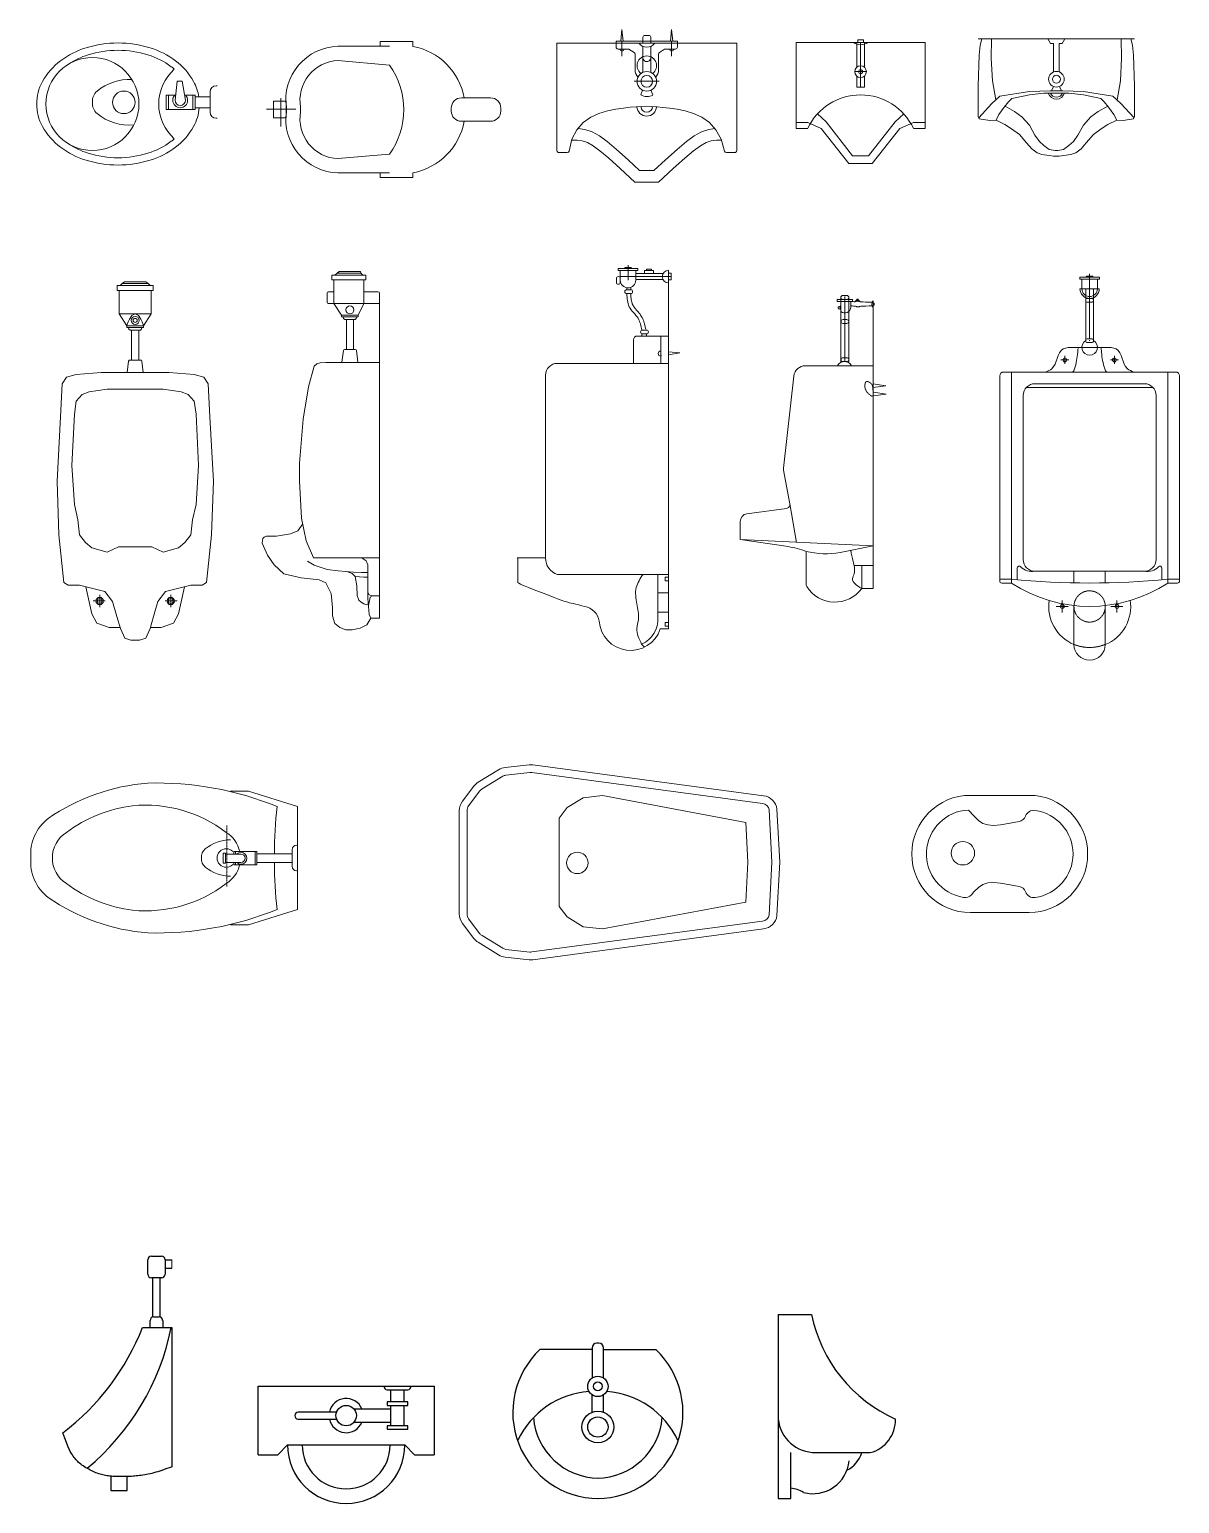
# Model space of a CAD drawing. Header units: inches. Extents: x 242965 to 445791, y 236206 to 423703.
# Drawn here: x 321578 to 324520, y 362846 to 366618 of the extents above; entities that cross this region are included whole.
import ezdxf

# ---------------------------------------------------------------- set-up
doc = ezdxf.new("R2010")
doc.units = ezdxf.units.IN
doc.header["$MEASUREMENT"] = 0
doc.linetypes.add('DASHDOT', pattern=[1, 0.5, -0.25, 0, -0.25])
doc.linetypes.add('HIDDEN', pattern=[0.375, 0.25, -0.125])
doc.layers.add('9', color=251, linetype='Continuous', lineweight=13)
doc.layers.add('NOITHAT', color=8, linetype='Continuous')
doc.styles.add('ATTR', font='romans.shx', dxfattribs={"width": 0.8, "height": 0.7})

# ---------------------------------------------------------------- blocks, each defined once
blk = doc.blocks.new('A$C06A06DA5')
for p, q in [((374.7, 348), (290.7, 348)), ((290.7, 348), (290.7, 336)), ((374.7, 335.7), (374.7, 348)), ((314.7, 336), (182.7, 336)), ((314.7, 288), (182.7, 299.5)), ((36.4, 203.6), (36.4, 130.7)), ((0, 175.3), (74.9, 175.3)), ((50.7, 180), (50.7, 168)), ((87.2, 180), (87.2, 168)), ((182.7, 48.5), (314.7, 60)), ((182.7, 12), (314.7, 12)), ((290.7, 0), (290.7, 12)), ((374.7, 12.3), (374.7, 0)), ((374.7, 0), (290.7, 0))]:
    blk.add_line(p, q)
blk.add_lwpolyline([(50.6, 195.5), (18.2, 195.5), (18.2, 153), (50.6, 153)], close=True)
blk.add_lwpolyline([(573.1, 204), (499, 204, 0.414214), (472.6, 177.6), (472.6, 170.4, 0.414214), (499, 144), (573.1, 144, 0.414214), (599.5, 170.4), (599.5, 177.6, 0.414214)], format="xyb", close=True)
for centre, radius, start, end in [((186.5, 199), 137.1, 91.577, 187.9502), ((344, 174), 164.6, 10.4995, 79.2573), ((186.6, 198.5), 101, 92.1918, 190.5515), ((155.1, 174), 196.1, 324.4623, 35.5377), ((186.5, 149), 137.1, 172.0498, 268.423), ((186.6, 149.5), 101, 169.4485, 267.8082), ((344, 174), 164.6, 280.7427, 349.5005)]:
    blk.add_arc(centre, radius, start, end)
blk = doc.blocks.new('A$C56D65572')
for p, q in [((163.5, 361), (166.5, 391)), ((166.5, 391), (169.5, 361)), ((293.5, 391), (290.5, 361)), ((296.5, 361), (293.5, 391)), ((0, 356), (460, 356)), ((0, 356), (0, 81)), ((151.5, 361), (308.5, 361)), ((151.5, 361), (151.5, 346)), ((166.5, 361), (166.5, 322.3)), ((220, 356), (220, 371)), ((220, 281.2), (220, 348)), ((225, 376), (235, 376)), ((240, 356), (240, 371)), ((240, 281.2), (240, 347.9)), ((293.5, 361), (293.5, 322.3)), ((308.5, 361), (308.5, 346)), ((460, 356), (460, 81)), ((200, 327.6), (200, 288.3)), ((260, 327.6), (260, 288.3)), ((245, 258.3), (197.7, 258.3)), ((219.3, 235.7), (214.9, 223.6)), ((240.7, 235.7), (245.1, 223.6)), ((245, 258.3), (261.4, 258.3)), ((150.8, 187), (170.5, 189.8)), ((170.5, 189.8), (187.8, 191.8)), ((187.8, 191.8), (203, 193.3)), ((203, 193.3), (216.8, 194.1)), ((216.8, 194.1), (229.8, 194.4)), ((229.8, 194.4), (242.8, 194.1)), ((242.8, 194.1), (256.5, 193.2)), ((256.5, 193.2), (271.4, 191.7)), ((271.4, 191.7), (288.2, 189.6)), ((288.2, 189.6), (307.5, 186.7)), ((50.6, 134.5), (67, 153)), ((67, 153), (86.4, 166.7)), ((86.4, 166.7), (107.6, 176.3)), ((107.6, 176.3), (129.4, 182.8)), ((129.4, 182.8), (150.8, 187)), ((307.5, 186.7), (328.3, 182.4)), ((328.3, 182.4), (349.7, 175.9)), ((349.7, 175.9), (370.7, 166.2)), ((370.7, 166.2), (390.1, 152.6)), ((390.1, 152.6), (407, 134.1)), ((38.2, 110.3), (50.6, 134.5)), ((407, 134.1), (420.3, 110.1)), ((5, 76), (26.3, 76)), ((5, 76), (26.3, 76)), ((31.1, 79.6), (38.2, 110.3)), ((420.3, 110.1), (428.9, 79.6)), ((433.7, 76), (455, 76)), ((211.6, 30), (248.4, 30)), ((199.8, 0), (260.2, 0))]:
    blk.add_line(p, q)
for points in [[(156.5, 341), (181.6, 341, -0.14153), (184.3, 340.2), (197.7, 331.8, -0.257583), (200, 327.6), (200, 288.3)], [(303.5, 341), (278.4, 341, 0.14153), (275.7, 340.2), (262.3, 331.8, 0.257583), (260, 327.6), (260, 288.3)]]:
    blk.add_lwpolyline(points, format="xyb")
for points in [[(211.6, 30), (182.5, 57.1), (152.6, 84.1), (128.8, 104.2), (108.7, 119), (90, 129.3), (71.7, 135.3), (54.1, 137.6), (53.3, 137.6)], [(248.4, 30), (277.5, 57.1), (307.4, 84.1), (331.2, 104.2), (351.3, 119), (370, 129.3), (388.3, 135.3), (404, 137.4)], [(199.8, 0), (162.2, 35), (132.9, 61.5), (110.2, 80.6), (92.5, 93.6), (77.9, 101.7), (65, 106), (51.9, 107.6), (37, 107.9)], [(260.2, 0), (297.8, 35), (327.1, 61.5), (349.8, 80.6), (367.5, 93.6), (382.1, 101.7), (395, 106), (408.1, 107.6), (420.9, 107.9)]]:
    blk.add_lwpolyline(points)
for radius in [25, 15]:
    blk.add_circle((230, 258.3), radius)
for centre, radius, start, end in [((156.5, 346), 5, 180, 270), ((166.5, 341), 5, 180, 0), ((230.1, 372.9), 26.8, 218.9134, 321.0866), ((225, 371), 5, 90, 180), ((235, 371), 5, 0, 90), ((293.5, 341), 5, 180, 0), ((303.5, 346), 5, 270, 0), ((230, 298.4), 25, 306.7416, 233.2584), ((230, 319.1), 10.2, 167.6079, 12.3921), ((230, 288.3), 30, 180, 220.7514), ((230, 288.3), 30, 319.2486, 0), ((229.8, 194.4), 25, 182.353, 357.4397), ((230.5, 248.9), 29.7, 238.3703, 299.8209), ((229.8, 194.4), 15, 181.5234, 358.6085), ((5, 81), 5, 180, 270), ((26.3, 81), 5, 270, 343.285), ((433.7, 81), 5, 196.715, 270), ((455, 81), 5, 270, 0)]:
    blk.add_arc(centre, radius, start, end)
blk = doc.blocks.new('A$C2C426C56')
for p, q in [((0, 310), (330, 310)), ((0, 310), (0, 90)), ((155, 310), (155, 246.2)), ((165, 310), (165, 195.4)), ((175, 310), (175, 246.2)), ((330, 310), (330, 90)), ((180, 235.1), (150, 235.1)), ((155, 223.9), (155, 195.4)), ((155, 195.4), (175, 195.4)), ((175, 223.9), (175, 195.4)), ((0, 105), (30, 105)), ((0, 90), (30, 90)), ((300, 105), (330, 105)), ((300, 90), (330, 90)), ((144.7, 20), (185.3, 20)), ((135, 0), (195, 0))]:
    blk.add_line(p, q)
for points in [[(172.5, 310), (172.5, 316.6), (157.9, 316.6), (157.9, 310)], [(54.7, 126.9), (76.8, 106.3), (144.7, 20)], [(275.3, 126.9), (253.2, 106.3), (185.3, 20)], [(30, 105), (64.2, 90), (135, 0)], [(300, 105), (265.8, 90), (195, 0)]]:
    blk.add_lwpolyline(points)
for radius in [15, 5]:
    blk.add_circle((165, 235.1), radius)
for centre, radius, start, end in [((165.4, 335.4), 31.5, 233.9379, 306.0621), ((165, 26.5), 149.2, 25.2004, 154.7996)]:
    blk.add_arc(centre, radius, start, end)
blk = doc.blocks.new('A$C69415AFC')
for p, q in [((185, 288.1), (178.3, 300)), ((192.8, 288.1), (185, 288.1)), ((192.8, 215.5), (192.8, 288.1)), ((207.2, 215.5), (207.2, 288.1)), ((207.2, 288.1), (215, 288.1)), ((215, 288.1), (221.7, 300))]:
    blk.add_line(p, q)
for points in [[(390.6, 300), (395.1, 283.5), (397.6, 258.6), (400, 179.4), (400, 100.9), (397.6, 95), (370.6, 91.4), (354.5, 91.9), (332, 80.8), (314.6, 69.8), (294.8, 55.1), (276.4, 33.5), (263.1, 18.4), (249.3, 8.7), (237.3, 3.8), (218.7, 1.3), (207.2, 0), (200, 0), (192.8, 0), (181.3, 1.3), (162.7, 3.8), (150.7, 8.7), (136.9, 18.4), (123.6, 33.5), (105.2, 55.1), (85.4, 69.8), (68, 80.8), (45.5, 91.9), (29.4, 91.4), (2.4, 95), (0, 100.9), (0, 179.4), (2.4, 258.6), (4.9, 283.5), (9.4, 300)], [(0, 300), (200, 300), (400, 300)], [(44.9, 143.7), (36.2, 192.2), (33.1, 250.3), (34.3, 300)], [(355.1, 143.7), (363.8, 192.2), (366.9, 250.3), (365.7, 300)], [(398.8, 98), (365, 134.7), (344.6, 153.2), (269.2, 165.4), (216.2, 167.3), (200, 167.3), (183.8, 167.3), (130.8, 165.4), (55.4, 153.2), (35, 134.7), (1.2, 98)], [(45.5, 91.9), (52.9, 106.6), (66.3, 125.2), (77.8, 139.2), (86.1, 147.5), (130.8, 157.1), (167.9, 160.9), (200, 160.9), (232.1, 160.9), (269.2, 157.1), (313.9, 147.5), (322.2, 139.2), (333.7, 125.2), (347.1, 106.6), (354.5, 91.9)], [(192.2, 178.1), (187.3, 167.3)], [(207.8, 178.1), (212.7, 167.3)], [(331.4, 127.9), (306.9, 114.3), (288.4, 100.2), (269.2, 79.2), (255.1, 53.6), (243.6, 37), (232.1, 26.8), (218.1, 17.2), (203.4, 14), (200, 14), (196.6, 14), (181.9, 17.2), (167.9, 26.8), (156.4, 37), (144.9, 53.6), (130.8, 79.2), (111.6, 100.2), (93.1, 114.3), (68.6, 127.9)]]:
    blk.add_lwpolyline(points)
for points in [[(200, 176.6, 1), (200, 216.8, 1)], [(200, 206.8, 1), (200, 186.6, 1)]]:
    blk.add_lwpolyline(points, format="xyb", close=True)
for points in [[(179.2, 160.9, 0.329592), (200, 145.5, 0.329592), (220.8, 160.9, 0.329592)], [(184.5, 160.9, 0.30411), (200, 150.5, 0.30411), (215.5, 160.9)]]:
    blk.add_lwpolyline(points, format="xyb")
blk = doc.blocks.new('A$C1FBA6419')
for p, q in [((178.5, 907.4), (178.5, 895)), ((264.9, 907.4), (264.9, 895)), ((166.1, 862), (166.1, 838)), ((169.1, 865), (183.5, 865)), ((169.1, 835), (185.6, 835)), ((224.4, 835), (183.5, 835)), ((224.4, 835), (259.9, 835)), ((259.9, 865), (297, 865)), ((259.9, 835), (300, 835)), ((300, 862), (300, 29.1)), ((224.4, 805), (203, 805)), ((224.4, 805), (245.8, 805)), ((255.9, 182.9), (245.9, 184)), ((265.8, 176.2), (255.9, 182.9)), ((270.3, 166.3), (265.8, 176.2)), ((270.3, 80), (270.3, 166.3)), ((216.4, 148.9), (230.4, 144.1)), ((230.4, 144.1), (238.1, 136.4)), ((238.1, 136.4), (260.3, 134.2)), ((253.6, 146.3), (270.3, 146.3)), ((260.3, 134.2), (270.3, 134.2)), ((270.3, 95.5), (270.3, 114.3)), ((263.6, 75.5), (263.6, 75.5)), ((273.6, 88.8), (270.3, 95.5)), ((273.6, 39), (270.3, 80)), ((271.7, 61.9), (275.8, 83.3)), ((282.4, 86.6), (273.6, 88.8)), ((275.8, 83.3), (282.4, 86.6)), ((282.4, 86.6), (300, 86.6)), ((300, 86.6), (282.4, 86.6)), ((180.1, 56.4), (180.1, 35.7)), ((278, 29.1), (273.6, 39)), ((180.1, 35.7), (186.1, 15.8)), ((186.1, 15.8), (198.3, 5.8)), ((198.3, 5.8), (213.8, 0)), ((230.4, 0), (250.3, 3.6)), ((250.3, 3.6), (268, 12.5)), ((268, 12.5), (278, 29.1)), ((278, 29.1), (300, 29.1)), ((213.8, 0), (230.4, 0))]:
    blk.add_line(p, q)
for points in [[(178.5, 907.4), (224.4, 907.4), (264.9, 907.4)], [(186.2, 907.4), (191.4, 912.6), (224.4, 912.6)], [(191.4, 912.6), (197.1, 916.8), (224.4, 916.8)], [(252, 912.6), (251.7, 916.8), (224.4, 916.8)], [(257.2, 907.4), (252, 912.6), (224.4, 912.6)], [(178.5, 895), (224.4, 895), (264.9, 895)], [(207.1, 800.2), (203, 800.2), (203, 805), (183.5, 835), (183.5, 895)], [(241.7, 800.2), (245.8, 800.2), (245.8, 805), (259.9, 835), (259.9, 895)], [(215.3, 793.4), (211.2, 793.9), (208, 796.1), (207.1, 800.2), (224.4, 800.2)], [(215.3, 717.1), (215.3, 793.4), (224.4, 793.4)], [(233.5, 793.4), (237.6, 793.9), (240.8, 796.1), (241.7, 800.2), (224.4, 800.2)], [(233.5, 717.1), (233.5, 793.4), (224.4, 793.4)], [(300, 184), (130.9, 184), (112.8, 227.1), (100.7, 285.5), (95, 380.1), (95, 426.4), (104.7, 539.1), (118.8, 621.7), (132.6, 674.2), (139.6, 680), (148.2, 682.7), (162.6, 684), (300, 684)], [(103.7, 271.2), (90.7, 253.3), (72.5, 245.2), (36.3, 239.2), (11, 239), (4.9, 236.9), (1.8, 232.9), (1, 228.1), (0, 221.6), (13.4, 190.5), (30.7, 165.6), (55.6, 142.6), (99.6, 133), (145.6, 127.3), (162.8, 119.6), (176.3, 92.8), (180.1, 56.4)], [(116.1, 175.2), (132.8, 164.8), (166.2, 154.1), (193.9, 150.8), (233.7, 147.5), (253.6, 146.3)], [(238.1, 136.4), (241.8, 112.1), (243, 87.4), (247.2, 75.6), (252.8, 70), (260.4, 66.2), (268, 63.9), (271.5, 64.3)]]:
    blk.add_lwpolyline(points)
for points in [[(204, 685), (207.7, 714.5, -0.378986), (210.6, 717.1), (224.4, 717.1)], [(244.8, 685), (241.2, 714.5, 0.378986), (238.2, 717.1), (224.4, 717.1)]]:
    blk.add_lwpolyline(points, format="xyb")
for centre, radius, start, end in [((169.1, 862), 3, 90, 180), ((169.1, 838), 3, 180, 270), ((297, 862), 3, 0, 90), ((224.4, 818.4), 10.3, 90, 270), ((224.4, 818.4), 10.3, 270, 90)]:
    blk.add_arc(centre, radius, start, end)
blk = doc.blocks.new('A$C16D67182')
for p, q in [((284, 947.5), (284, 985.6)), ((254.2, 941.8), (254.2, 951.6)), ((254.2, 941.8), (254.2, 949.9)), ((259.1, 977.5), (308.9, 977.5)), ((259.1, 972.5), (259.1, 977.5)), ((259.1, 972.5), (308.9, 972.5)), ((264.1, 940.9), (264.1, 972.5)), ((264.1, 956.6), (394.7, 956.6)), ((264.2, 941.8), (264.2, 951.6)), ((279, 980.2), (288.9, 980.2)), ((303.9, 949.4), (303.9, 972.5)), ((303.9, 964.4), (373.6, 964.4)), ((303.9, 949.4), (373.2, 949.4)), ((308.9, 972.5), (308.9, 977.5)), ((387.7, 54.8), (387.7, 972.7)), ((280.8, 922.9), (280.8, 928)), ((280.8, 922.9), (288.9, 922.9)), ((280.8, 922.9), (290.6, 922.9)), ((280.8, 912.9), (290.6, 912.9)), ((290.8, 922.9), (290.8, 928.9)), ((297.7, 734.5), (297.7, 794.5)), ((307.7, 804.5), (387.7, 804.5)), ((319.6, 809.9), (319.6, 804.5)), ((321.2, 819.9), (331.1, 819.9)), ((321.2, 809.9), (331.1, 809.9)), ((331.1, 809.9), (331.1, 804.5)), ((367.7, 734.5), (367.7, 804.5)), ((367.7, 766), (369, 765.9)), ((387.7, 764.1), (416.7, 761.3)), ((416.7, 761.3), (387.7, 756.4)), ((103.1, 734.5), (387.7, 734.5)), ((369.9, 753.4), (367.7, 753.1)), ((73.1, 704.5), (73.1, 236.5)), ((73.1, 236.5), (0, 236.5)), ((1.9, 173.5), (1.9, 236.5)), ((103.1, 194.5), (387.7, 194.5)), ((360.3, 84.2), (360.3, 194.5)), ((1.9, 173.5), (4.6, 171.7)), ((4.6, 171.7), (8.6, 169.6)), ((8.6, 169.6), (13.9, 167.2)), ((13.9, 167.2), (20.9, 164.3)), ((20.9, 164.3), (29.6, 160.8)), ((29.6, 160.8), (39.7, 156.8)), ((39.7, 156.8), (50.8, 152.4)), ((50.8, 152.4), (62.3, 148)), ((62.3, 148), (73.8, 143.5)), ((73.8, 143.5), (84.8, 139.3)), ((84.8, 139.3), (94.8, 135.5)), ((94.8, 135.5), (103.4, 132.2)), ((103.4, 132.2), (110.2, 129.6)), ((110.2, 129.6), (115.6, 127.6)), ((115.6, 127.6), (119.8, 126)), ((119.8, 126), (123.3, 124.8)), ((123.3, 124.8), (126.5, 123.9)), ((126.5, 123.9), (129.8, 123)), ((129.8, 123), (133.5, 122.1)), ((133.5, 122.1), (138.1, 121)), ((138.1, 121), (143.8, 119.7)), ((143.8, 119.7), (150.5, 118.1)), ((150.5, 118.1), (157.9, 116.3)), ((157.9, 116.3), (165.6, 114.4)), ((165.6, 114.4), (173.3, 112.5)), ((387.7, 147), (360.3, 147)), ((387.7, 97.6), (360.3, 97.6)), ((366.4, 54.8), (387.7, 54.8)), ((318.8, 16), (325.8, 8.3))]:
    blk.add_line(p, q)
for points in [[(325.7, 964.4), (325.7, 972.6), (349.1, 972.6), (349.1, 964.4)], [(331.1, 972.6), (331.1, 976), (344, 976), (344, 972.6)], [(387.7, 965.1), (394.7, 965.1), (394.7, 948.4), (387.7, 948.4)], [(387.7, 187.2), (379.3, 187.2), (379.3, 178.4), (387.7, 178.4)], [(387.7, 71.1), (379.3, 71.1), (379.3, 62.3), (387.7, 62.3)]]:
    blk.add_lwpolyline(points)
for centre, radius, start, end in [((259.2, 951.6), 5, 0, 180), ((284, 947.5), 19.8, 180, 0), ((279, 975.2), 5, 90, 151.8332), ((288.9, 975.2), 5, 28.1668, 90), ((387.7, 956.6), 16.2, 90, 270), ((259.2, 941.8), 5, 180, 0), ((280.8, 917.9), 5, 90, 270), ((290.6, 917.9), 5, 270, 90), ((307.7, 794.5), 10, 90, 180), ((321.2, 814.9), 5, 90, 270), ((331.1, 814.9), 5, 270, 90), ((367.7, 759.5), 6.48, 90, 270), ((103.1, 704.5), 30, 90, 180), ((115.4, 235), 42.3, 177.9322, 253.1432), ((164, 66.4), 47.1, 10.2743, 78.6136), ((290.3, 80.1), 70.2, 293.9354, 3.3039), ((290.3, 80.1), 80.2, 183.8488, 341.5746)]:
    blk.add_arc(centre, radius, start, end)
for points in [[(280.8, 912.9), (287.2, 879.6), (309.5, 849.8), (319.6, 819.6)], [(318.8, 16), (306.5, 55.9), (310.8, 80.3), (306.5, 119.1), (305, 160.7), (322.3, 194.5)]]:
    blk.add_spline(points, degree=3)
blk.add_open_spline([(290.8, 912.9), (291, 909.7), (291.2, 906.6), (291.8, 900.5), (292.1, 897.5), (293.1, 892.4), (293.7, 890.3), (294.6, 887.5), (294.9, 886.7), (295.4, 885.5), (295.6, 885), (296.1, 884.2), (296.2, 883.8), (296.7, 883.1), (296.9, 882.7), (297.6, 881.5), (298.1, 880.7), (299.8, 878.2), (301.2, 876.4), (304.3, 872.6), (306, 870.7), (309.5, 866.6), (311.4, 864.4), (314.2, 860.8), (315.2, 859.4), (316.7, 857.2), (317.2, 856.5), (318, 855.1), (318.4, 854.5), (319.1, 853.2), (319.5, 852.6), (320.5, 850.7), (321.1, 849.4), (322.8, 845.5), (323.8, 842.9), (325.5, 837.7), (326.2, 835.2), (327.8, 828.9), (328.6, 825.3), (329.4, 821.8)], degree=3, knots=[0.582152, 0.582152, 0.582152, 0.582152, 9.86686, 9.86686, 19.73372, 19.73372, 27.858623, 27.858623, 31.061551, 31.061551, 33.210301, 33.210301, 34.96852, 34.96852, 36.726738, 36.726738, 40.243176, 40.243176, 48.038059, 48.038059, 55.832943, 55.832943, 63.627827, 63.627827, 68.171887, 68.171887, 70.411912, 70.411912, 72.246639, 72.246639, 74.081366, 74.081366, 77.75082, 77.75082, 85.089729, 85.089729, 92.428638, 92.428638, 103.016292, 103.016292, 103.016292, 103.016292])
blk = doc.blocks.new('A$C71854752')
for p, q in [((247.7, 774.2), (247.7, 769.2)), ((247.7, 774.2), (277.7, 774.2)), ((247.7, 769.2), (257.7, 769.2)), ((277.7, 769.2), (257.7, 769.2)), ((257.8, 781.9), (257.8, 613.3)), ((262.7, 784.3), (272.6, 784.3)), ((262.7, 784.3), (270.8, 784.3)), ((262.7, 774.3), (272.6, 774.3)), ((267.8, 781.9), (267.8, 615)), ((277.7, 774.2), (287.7, 774.2)), ((287.7, 769.2), (277.7, 769.2)), ((277.8, 781.9), (277.8, 612.2)), ((282.7, 754.6), (282.7, 769.2)), ((287.7, 774.2), (287.7, 769.2)), ((340.3, 770.9), (340.3, 34.4)), ((263, 722.7), (272.9, 722.7)), ((263, 722.7), (271.1, 722.7)), ((263, 712.7), (272.9, 712.7)), ((167, 604.6), (340.3, 604.6)), ((263, 625), (272.9, 625)), ((263, 625), (271.1, 625)), ((263, 615), (272.9, 615)), ((110.6, 342.2), (137.2, 578)), ((126.9, 250.7), (110.7, 336.8)), ((17.3, 225.6), (118.4, 239.3)), ((126.9, 250.7), (144, 152.3)), ((0, 205.8), (0, 159.6)), ((0, 159.6), (340.3, 143.4)), ((0, 159.6), (122.4, 141.5)), ((168.5, 129.2), (168.5, 47.5)), ((168.5, 121.6), (168.5, 47.5)), ((256, 126.7), (340.3, 143.4)), ((340.3, 92.9), (291.3, 92.9)), ((311, 34.4), (311, 92.6)), ((311, 34.4), (340.3, 34.4))]:
    blk.add_line(p, q)
for points in [[(282.7, 757.5), (286.4, 757.4), (289.5, 757.3), (291.8, 757), (293.7, 756.8), (295.1, 756.5), (296.3, 756.1), (297.2, 755.8), (298, 755.6), (298.7, 755.4), (299.5, 755.2), (300.3, 755.1), (301, 755.1), (301.8, 755.1), (302.6, 755.2), (303.4, 755.4), (304.2, 755.6), (305.1, 755.8), (306.3, 756.1), (308.3, 756.5), (311.2, 756.8), (315.6, 757), (321.6, 757.3), (329.8, 757.4), (337.6, 757.5)], [(287.7, 769.2), (289.4, 768.6), (291, 768.3), (292.3, 768.2), (293.3, 768.3), (294.3, 768.5), (295.1, 768.7), (295.9, 769), (296.7, 769.3), (297.5, 769.5), (298.3, 769.7), (299.1, 769.8), (299.9, 769.8), (300.7, 769.8), (301.5, 769.7), (302.3, 769.5), (303.1, 769.3), (303.9, 769), (305.1, 768.7), (307, 768.3), (309.9, 768), (314.4, 767.7), (320.7, 767.5), (329.2, 767.3), (337.9, 767.3)], [(340.3, 764.5), (343.1, 764.5), (343.1, 759.7), (340.3, 759.7)], [(340.3, 558.4), (372.4, 553.4), (339.4, 549.1)], [(341.5, 536.7), (373.6, 531.7), (340.6, 527.4)]]:
    blk.add_lwpolyline(points)
for centre, radius, start, end in [((253.4, 752.6), 3.19, 55.2765, 310.274), ((259.9, 752.9), 5.22, 113.8604, 246.1396), ((262.7, 779.3), 5, 90, 270), ((267.7, 754.6), 15, 228.6774, 0), ((272.6, 779.3), 5, 270, 90), ((300.2, 766), 6.35, 23.7, 156.7685), ((300, 772.3), 2.9, 348.4977, 195.3748), ((349.7, 762), 12.9, 136.7514, 223.2486), ((263, 717.7), 5, 90, 270), ((272.9, 717.7), 5, 270, 90), ((167, 574.6), 30, 90, 173.5744), ((266.8, 594.6), 20.7, 28.8951, 151.1049), ((263, 620), 5, 90, 270), ((272.9, 620), 5, 270, 90), ((130.5, 339.7), 20, 172.875, 188.3257), ((117.1, 249.2), 10, 277.7081, 8.3257), ((20, 205.8), 20, 97.7081, 180), ((93.7, -58.5), 202, 68.2678, 81.8337), ((218.1, 338.2), 214.8, 256.646, 280.1402), ((188.5, 47.5), 20, 180, 204.4192), ((242.3, 84.7), 85.2, 212.2949, 323.7933)]:
    blk.add_arc(centre, radius, start, end)
at = {"linetype": 'HIDDEN'}
blk.add_spline([(339.5, 540.4), (335.7, 557.8), (322.1, 563.3), (319, 554), (328.9, 532.3), (338.2, 526.8), (340.1, 539.8)], degree=3, dxfattribs=at)
blk.add_spline([(311, 34.4), (287.5, 59.7), (291.7, 72.9), (288.7, 103.6), (283, 132.1)], degree=3)
blk = doc.blocks.new('A$C29083AC7')
for p, q in [((154.1, 907.4), (154.1, 895)), ((245.9, 907.4), (245.9, 895)), ((200, 835), (159.1, 835)), ((200, 835), (240.9, 835)), ((200, 805), (178.6, 805)), ((200, 805), (221.4, 805)), ((109.1, 84.5), (109.1, 115.9)), ((290.9, 84.5), (290.9, 115.9)), ((92.8, 100.4), (123.3, 100.4)), ((307.2, 100.4), (276.7, 100.4))]:
    blk.add_line(p, q)
for points in [[(154.1, 907.4), (200, 907.4), (245.9, 907.4)], [(161.8, 907.4), (167, 912.6), (200, 912.6)], [(167, 912.6), (172.7, 916.8), (200, 916.8)], [(233, 912.6), (227.3, 916.8), (200, 916.8)], [(238.2, 907.4), (233, 912.6), (200, 912.6)], [(154.1, 895), (200, 895), (245.9, 895)], [(182.7, 800.2), (178.6, 800.2), (178.6, 805), (159.1, 835), (159.1, 895)], [(217.3, 800.2), (221.4, 800.2), (221.4, 805), (240.9, 835), (240.9, 895)], [(200, 835), (191.4, 830.9), (185.2, 822), (182.3, 814.9), (179.8, 808.3), (178.6, 805)], [(200, 835), (208.6, 830.9), (214.8, 822), (217.7, 814.9), (220.2, 808.3), (221.4, 805)], [(190.9, 793.4), (186.8, 793.9), (183.6, 796.1), (182.7, 800.2), (200, 800.2)], [(190.9, 717.1), (190.9, 793.4), (200, 793.4)], [(209.1, 793.4), (213.2, 793.9), (216.4, 796.1), (217.3, 800.2), (200, 800.2)], [(209.1, 717.1), (209.1, 793.4), (200, 793.4)], [(73.9, 136.9), (88.8, 67.7), (102.1, 43.3), (133.2, 32.2), (161.4, 32.2)], [(326.1, 136.9), (311.2, 67.7), (297.9, 43.3), (266.8, 32.2), (238.6, 32.2)]]:
    blk.add_lwpolyline(points)
for points in [[(179.6, 685), (183.2, 714.5, -0.378986), (186.2, 717.1), (200, 717.1)], [(220.4, 685), (216.8, 714.5, 0.378986), (213.8, 717.1), (200, 717.1)]]:
    blk.add_lwpolyline(points, format="xyb")
for points in [[(200, 0), (211.3, 0), (226.9, 5.6), (238, 30), (246.9, 61.1), (258, 98.8), (277.9, 125), (342.3, 140.9), (371.2, 140.9), (382.3, 147.6), (395.6, 269.7), (400, 407.2), (391.2, 571.5), (386.7, 655.8), (375.6, 673.5), (351.2, 680.2), (286.8, 685), (200, 685), (113.2, 685), (48.8, 680.2), (24.4, 673.5), (13.3, 655.8), (8.8, 571.5), (0, 407.2), (4.4, 269.7), (17.7, 147.6), (28.8, 140.9), (57.7, 140.9), (122.1, 125), (142, 98.8), (153.1, 61.1), (162, 30), (173.1, 5.6), (188.7, 0)], [(200, 642.5), (128.7, 642.5), (82.1, 635.8), (64.3, 629.2), (48.8, 611.4), (44.4, 578.1), (37.7, 447.2), (44.4, 347.3), (53.2, 307.8), (57.7, 270.1), (73.2, 250.1), (88.8, 236.8), (128.7, 225.7), (157.6, 239), (200, 239), (242.4, 239), (271.3, 225.7), (311.2, 236.8), (326.8, 250.1), (342.3, 270.1), (346.8, 307.8), (355.6, 347.3), (362.3, 447.2), (355.6, 578.1), (351.2, 611.4), (335.7, 629.2), (317.9, 635.8), (271.3, 642.5)]]:
    blk.add_lwpolyline(points, close=True)
for centre, radius in [((109.1, 100.4), 9.34), ((109.1, 100.4), 6.34), ((290.9, 100.4), 9.34), ((290.9, 100.4), 6.34)]:
    blk.add_circle(centre, radius)
for radius, start, end in [(10.3, 90, 270), (5.27, 90, 270), (10.3, 270, 90), (5.27, 270, 90)]:
    blk.add_arc((200, 818.4), radius, start, end)
blk = doc.blocks.new('A$C442A5462')
for p, q in [((283.2, 132.7, -500), (287.4, 172, -500)), ((298, 172, -500), (287.4, 172, -500)), ((304.5, 132.7, -500), (298, 172, -500)), ((367, 162.3, -500), (369.4, 162.3, -500)), ((265.3, 143.1, -500), (283.2, 143.1, -500)), ((265.3, 113.6, -500), (265.3, 143.1, -500)), ((269.9, 113.6, -500), (269.9, 143.1, -500)), ((304.5, 143.1, -500), (324.4, 143.1, -500)), ((319.9, 143.1, -500), (319.8, 113.6, -500)), ((324.4, 143.1, -500), (324.4, 113.6, -500)), ((354.9, 139.4, -500), (324.4, 139.4, -500)), ((354.9, 108, -500), (354.9, 150.1, -500)), ((324.4, 113.6, -500), (265.3, 113.6, -500)), ((354.9, 117.3, -500), (324.4, 117.3, -500)), ((369.4, 95.9, -500), (367, 95.9, -500))]:
    blk.add_line(p, q)
at = {"elevation": -500}
for points in [[(331.9, 139.4, 0.088181), (321.2, 170.9, 0.106057), (284.3, 213.4, 0.085827), (232.2, 240, 0.075509), (166.5, 250, 0.075509), (100.9, 240, 0.085827), (48.8, 213.4, 0.106057), (11.8, 170.9, 0.126726), (0, 125, 0.126726), (11.8, 79.1, 0.106057), (48.8, 36.6, 0.085827), (100.9, 10, 0.075509), (166.5, 0, 0.075509)], [(281.7, 196.2, 0.017476), (275.3, 201.4, 0.085827), (227.7, 225.7, 0.075509), (166.5, 235, 0.075509), (105.3, 225.7, 0.072574), (64.5, 206.2, 0.039619)], [(166.5, 0, 0.075509), (232.2, 10, 0.085827), (284.3, 36.6, 0.106057), (321.2, 79.1, 0.106073), (332.7, 117.3, 0.126726)], [(64.5, 43.8, 0.072574), (105.3, 24.3, 0.075509), (166.5, 15, 0.075509)], [(166.5, 15, 0.075509), (227.7, 24.3, 0.085827), (275.3, 48.6, 0.017476), (281.7, 53.8, 0.126726)]]:
    blk.add_lwpolyline(points, format="xyb", dxfattribs=at)
for centre, radius in [((114.1, 125, -500), 95.1), ((178.5, 128.4, -500), 23.1)]:
    blk.add_circle(centre, radius)
for centre, radius, start, end in [((344.8, 125, -500), 95.1, 131.563, 228.437), ((140.5, 131, -500), 26.6, 129.8111, 184.9288), ((188.7, 73.2, -500), 101.9, 86.446, 129.8111), ((367, 150.1, -500), 12.2, 90, 180), ((140.5, 125.9, -500), 26.6, 175.0712, 230.1889), ((293.8, 132.7, -500), 15.2, 136.8143, 43.1857), ((293.8, 132.7, -500), 10.6, 180, 0), ((188.7, 183.7, -500), 101.9, 230.1889, 275.818), ((367, 108, -500), 12.2, 180, 270)]:
    blk.add_arc(centre, radius, start, end)
blk = doc.blocks.new('A$C1D8715BA')
for p, q in [((225.1, 983), (234.9, 983)), ((230, 950.4), (230, 988.5)), ((205.2, 980.4), (255, 980.4)), ((205.2, 975.4), (205.2, 980.4)), ((205.2, 975.4), (255, 975.4)), ((205.2, 950.4), (254.8, 950.4)), ((210.2, 950.4), (210.2, 975.4)), ((220, 817.7), (220, 950.4)), ((230, 822), (230, 950.4)), ((240, 817.7), (240, 950.4)), ((250, 950.4), (250, 975.4)), ((255, 975.4), (255, 980.4)), ((225.1, 925.8), (234.9, 925.8)), ((225.1, 915.8), (234.9, 915.8)), ((174.7, 800.4), (205.1, 800.4)), ((205.1, 800.4), (285.3, 800.4)), ((225.1, 822.7), (234.9, 822.7)), ((225.1, 812.7), (234.9, 812.7)), ((156.4, 768.4), (176.5, 768.4)), ((166.5, 778.9), (166.5, 758.1)), ((283.5, 768.4), (303.8, 768.4)), ((293.5, 778.9), (293.5, 758.1)), ((0, 727.4), (0, 202.4)), ((10, 737.4), (184.8, 737.4)), ((30, 737.4), (30, 197.4)), ((184.8, 737.4), (450, 737.4)), ((430, 737.4), (430, 197.4)), ((460, 727.4), (460, 202.4)), ((67.6, 697.4), (392.4, 697.4)), ((90, 707.4), (370, 707.4)), ((60, 677.4), (60, 257.4)), ((400, 677.4), (400, 257.4)), ((45, 235.5), (45, 205.9)), ((90, 227.4), (370, 227.4)), ((190, 197.8), (190, 227.4)), ((270, 197.8), (270, 227.4)), ((415, 235.5), (415, 205.9)), ((30, 207.4), (0, 207.4)), ((5, 197.4), (30, 197.4)), ((430, 207.4), (460, 207.4)), ((430, 197.4), (455, 197.4)), ((160, 121.8), (160, 152.4)), ((300, 121.8), (300, 152.4)), ((144.7, 137.4), (175.3, 137.4)), ((190, 139.6), (190, 40.3)), ((270, 139.6), (270, 40.3)), ((315.3, 137.4), (284.7, 137.4))]:
    blk.add_line(p, q)
for centre in [(166.5, 768.4), (293.5, 768.4), (160, 137.4), (300, 137.4)]:
    blk.add_circle(centre, 5)
at = {"linetype": 'HIDDEN'}
blk.add_circle((230, 137.4), 40, dxfattribs=at)
for centre, radius, start, end in [((225.1, 978), 5, 90, 151.8332), ((234.9, 978), 5, 28.1668, 90), ((230, 950.4), 24.8, 180, 0), ((230, 950.4), 19.8, 180, 0), ((225.1, 920.8), 5, 90, 270), ((234.9, 920.8), 5, 170.3919, 189.6081), ((225.1, 920.8), 5, 350.3919, 9.6081), ((234.9, 920.8), 5, 270, 90), ((205.1, 795.4), 5, 90, 176.5679), ((230, 800.4), 20, 119.7677, 60.2323), ((225.1, 817.7), 5, 90, 270), ((234.9, 817.7), 5, 170.3919, 189.6081), ((225.1, 817.7), 5, 350.3919, 9.6081), ((234.9, 817.7), 5, 270, 90), ((254.9, 795.4), 5, 3.4321, 90), ((10, 727.4), 10, 90, 180), ((184.8, 742.4), 5, 270, 339.4045), ((275.2, 742.4), 5, 200.5955, 270), ((450, 727.4), 10, 0, 90), ((90, 677.4), 30, 90, 180), ((370, 677.4), 30, 0, 90), ((50, 235.5), 5, 44.0449, 180), ((82.5, 267), 40.3, 224.0449, 280.6643), ((90, 257.4), 30, 180, 270), ((370, 257.4), 30, 270, 0), ((377.5, 267), 40.3, 259.3357, 315.9551), ((410, 235.5), 5, 0, 135.9551), ((5, 202.4), 5, 180, 270), ((230, 2202.4), 2005, 264.2752, 275.7248), ((230, 500.7), 363.3, 236.6015, 303.3985), ((455, 202.4), 5, 270, 0), ((230.2, 137.1), 105, 171.6919, 247.4767), ((230.2, 137.1), 105, 292.2622, 9.1057), ((230, 40), 40, 180, 0)]:
    blk.add_arc(centre, radius, start, end)
blk.add_arc((230, 137.4), 105, 247.6073, 292.3927, dxfattribs=at)
for points in [[(174.7, 800.4), (162, 796.3), (133.4, 745.9), (116, 737.4)], [(285.3, 800.4), (298, 796.3), (326.6, 745.9), (344, 737.4)]]:
    blk.add_spline(points, degree=3)
for points in [[(200.1, 795.7), (199.9, 793.1), (198.8, 776.2), (195.7, 757.5), (190.1, 742.4), (189.5, 740.6)], [(259.9, 795.7), (260.1, 793.1), (261.2, 776.2), (264.3, 757.5), (269.9, 742.4), (270.5, 740.6)]]:
    blk.add_open_spline(points, degree=3, knots=[4.711393, 4.711393, 4.711393, 4.711393, 12.625454, 55.270979, 60.906145, 60.906145, 60.906145, 60.906145])
blk = doc.blocks.new('A$C4E18090C')
for p, q in [((510.9, 363.1), (557.3, 362.4)), ((557.3, 362.4), (682.4, 323.4)), ((682.4, 323.4), (682.4, 60)), ((498.3, 201.6), (498.3, 180.3)), ((537.6, 201.6), (498.3, 201.6)), ((519.3, 201.6), (519.3, 208)), ((519.3, 208), (578.3, 208)), ((523.8, 201.6), (523.8, 208)), ((573.8, 208), (573.7, 173.9)), ((578.3, 208), (578.3, 173.9)), ((668.4, 202), (578.3, 202)), ((668.4, 170.7), (668.4, 212.7)), ((537.6, 180.3), (498.3, 180.3)), ((519.3, 173.9), (519.3, 180.3)), ((519.3, 173.9), (578.3, 173.9)), ((523.8, 173.9), (523.8, 180.3)), ((668.4, 179.9), (578.3, 179.9)), ((557.3, 21), (682.4, 60)), ((510.9, 20.3), (557.3, 21))]:
    blk.add_line(p, q)
at = {"linetype": 'DASHDOT'}
blk.add_line((501.2, 119), (501.2, 274.6), dxfattribs=at)
blk.add_lwpolyline([(492.3, 203.8), (492.3, 178.1), (498.3, 178.1), (498.3, 203.8)], close=True)
for centre, radius, start, end in [((341.4, -139.4), 524.5, 94.6374, 124.4478), ((322.5, -430.3), 814, 67.8037, 91.6557), ((307.5, -36.3), 364.7, 97.4042, 126.4205), ((293.8, -12.6), 339.6, 52.5946, 95.6396), ((1590.2, 209.8), 966.8, 173.2487, 180.4577), ((114.5, 201.8), 114.9, 127.3914, 185.0553), ((132.6, 191.7), 77.6, 122.4421, 237.5579), ((511.5, 136.5), 101.9, 90.1343, 129.8111), ((458.5, 191.7), 77.6, 12.1353, 57.5579), ((114.5, 181.6), 114.9, 174.9447, 232.6086), ((463.3, 194.3), 26.6, 129.8111, 184.9288), ((463.3, 189.1), 26.6, 175.0712, 230.1889), ((500.2, 191.7), 23.7, 45.8467, 314.1533), ((537.6, 191), 15.2, 226.8143, 133.1857), ((537.6, 191), 10.6, 270, 90), ((680.6, 212.7), 12.2, 90, 180), ((511.5, 246.9), 101.9, 230.1889, 269.8657), ((458.5, 191.7), 77.6, 302.4421, 346.7558), ((1590.2, 173.6), 966.8, 179.6298, 186.7513), ((680.6, 170.7), 12.2, 180, 270), ((307.5, 419.7), 364.7, 233.5795, 262.5958), ((293.8, 396), 339.6, 264.3604, 307.4054), ((341.4, 522.8), 524.5, 235.5522, 265.3626), ((322.5, 813.7), 814, 268.3443, 292.1963)]:
    blk.add_arc(centre, radius, start, end)
blk = doc.blocks.new('A$C6F084E38')
for points in [[(48.2, 454.5, 0.093654), (37.2, 444.5), (8.1, 406, 0.16336), (0, 381.9), (0, 249.7), (0, 117.5, 0.16336), (8.1, 93.4), (37.2, 54.9, 0.093654), (48.2, 44.9), (100.8, 12.7, 0.110316), (117.3, 7), (178.9, 0.2, 0.060838), (188.6, 0.3), (778.8, 79.3, 0.336691), (813.1, 113.4), (820, 249.7), (813.1, 386, 0.336691), (778.8, 420.1), (188.6, 499.1, 0.060838), (178.9, 499.2), (117.3, 492.4, 0.110316), (100.8, 486.7)], [(58.7, 437.4, 0.093654), (53.2, 432.4), (24.1, 394, 0.16336), (20, 381.9), (20, 117.5, 0.16336), (24.1, 105.4), (53.2, 67, 0.093654), (58.7, 62), (111.3, 29.7, 0.110316), (119.5, 26.9), (181.1, 20.1, 0.060838), (186, 20.2), (776.2, 99.1, 0.326507), (793.2, 115.5), (800, 249.7), (793.2, 383.9, 0.326507), (776.2, 400.3), (186, 479.2, 0.060838), (181.1, 479.3), (119.5, 472.5, 0.110316), (111.3, 469.7)]]:
    blk.add_lwpolyline(points, format="xyb", close=True)
blk.add_lwpolyline([(276.3, 389.7), (255.8, 362.6), (255.8, 136.8), (276.3, 109.7), (317.4, 84.5), (366.6, 79.1), (733.5, 147.9), (738.6, 249.7), (733.5, 351.5), (366.6, 420.3), (317.4, 414.9)], close=True)
blk.add_circle((302.1, 248.1), 27.5)
blk = doc.blocks.new('XIXOM')
for p, q in [((-110.7, 365.9), (-104.9, 335.6)), ((110.7, 365.9), (104.9, 335.6)), ((-104.9, 335.6), (-99.5, 303.1)), ((-99.5, 303.1), (-97.4, 278.2)), ((99.5, 303.1), (97.4, 278.2)), ((104.9, 335.6), (99.5, 303.1)), ((-98.9, 258.9), (-104.5, 242.8)), ((-97.4, 278.2), (-98.9, 258.9)), ((97.4, 278.2), (98.9, 258.9)), ((98.9, 258.9), (104.5, 242.8)), ((-129.6, 212.1), (-139, 203.3)), ((-114.5, 228), (-129.6, 212.1)), ((-104.5, 242.8), (-114.5, 228)), ((104.5, 242.8), (114.5, 228)), ((114.5, 228), (129.6, 212.1)), ((129.6, 212.1), (150, 193))]:
    blk.add_line(p, q)
blk.add_lwpolyline([(200, 200), (200, 400, 1), (-200, 400), (-200, 200, 1)], format="xyb", close=True)
blk.add_circle((2.6, 174.2), 40)
for centre, radius, start, end in [((0, 400), 150, 7.8529, 172.1471), ((-118.9, 416.4), 30, 172.1471, 249.2327), ((118.9, 416.4), 30, 290.7673, 7.8529), ((-140.1, 360.3), 30, 10.8652, 69.2327), ((140.1, 360.3), 30, 110.7673, 169.1348), ((-118.5, 181.3), 30, 133.0393, 188.9496), ((0, 200), 150, 188.9496, 357.3814)]:
    blk.add_arc(centre, radius, start, end)
blk = doc.blocks.new('A$C3C2F52E6')
at = {"xscale": -0.75, "yscale": 0.75, "zscale": 0.75, "rotation": 270}
blk.add_blockref('XIXOM', (0, 150), dxfattribs=at)
blk = doc.blocks.new('A$C3D4B76E3')
at = {"layer": 'NOITHAT', "linetype": 'Continuous'}
for p, q in [((217.2, 553.7), (217.2, 591.1)), ((226.1, 600), (239.1, 600)), ((239.1, 600), (252.1, 600)), ((261.1, 591.1), (261.1, 553.7)), ((261.1, 591.1), (278.2, 591.1)), ((261.1, 569.7), (278.2, 569.7)), ((239.1, 544.7), (226.1, 544.7)), ((229.8, 444.6), (229.8, 544.7)), ((252.1, 544.7), (239.1, 544.7)), ((248.4, 444.6), (248.4, 544.7)), ((203.8, 417.8), (278.2, 417.8)), ((223.1, 417.2), (223.1, 435.6)), ((232.1, 444.6), (239.1, 444.6)), ((239.1, 444.6), (246.1, 444.6)), ((255.1, 435.6), (255.1, 417.2)), ((278.2, 417.8), (278.2, 60.8)), ((4.7, 134.3), (0, 148.1)), ((8.8, 122.9), (4.7, 134.3)), ((12.5, 113.6), (8.8, 122.9)), ((15.8, 106.1), (12.5, 113.6)), ((18.8, 100.1), (15.8, 106.1)), ((21.5, 95.2), (18.8, 100.1)), ((24, 91.3), (21.5, 95.2)), ((26.4, 87.9), (24, 91.3)), ((28.6, 84.9), (26.4, 87.9)), ((30.8, 82), (28.6, 84.9)), ((33, 79.4), (30.8, 82)), ((35.3, 76.9), (33, 79.4)), ((37.6, 74.6), (35.3, 76.9)), ((40.1, 72.3), (37.6, 74.6)), ((42.7, 70.1), (40.1, 72.3)), ((45.5, 67.8), (42.7, 70.1)), ((48.6, 65.6), (45.5, 67.8)), ((51.9, 63.3), (48.6, 65.6)), ((55.3, 61.1), (51.9, 63.3)), ((58.9, 58.8), (55.3, 61.1)), ((62.6, 56.7), (58.9, 58.8)), ((66.3, 54.6), (62.6, 56.7)), ((70, 52.6), (66.3, 54.6)), ((73.7, 50.7), (70, 52.6)), ((77.4, 49), (73.7, 50.7)), ((80.9, 47.4), (77.4, 49)), ((84.5, 45.9), (80.9, 47.4)), ((87.9, 44.6), (84.5, 45.9)), ((91.4, 43.3), (87.9, 44.6)), ((94.9, 42.2), (91.4, 43.3)), ((98.4, 41.2), (94.9, 42.2)), ((101.9, 40.3), (98.4, 41.2)), ((105.5, 39.5), (101.9, 40.3)), ((109.1, 38.9), (105.5, 39.5)), ((112.8, 38.2), (109.1, 38.9)), ((116.5, 37.7), (112.8, 38.2)), ((120.3, 37.3), (116.5, 37.7)), ((122.7, 37.8), (122.7, 0)), ((164.4, 0), (164.4, 37.8)), ((191.8, 37.9), (187.6, 37.5)), ((196.1, 38.4), (191.8, 37.9)), ((200.4, 39), (196.1, 38.4)), ((204.7, 39.6), (200.4, 39)), ((209.2, 40.4), (204.7, 39.6)), ((213.7, 41.2), (209.2, 40.4)), ((218.2, 42.2), (213.7, 41.2)), ((222.9, 43.2), (218.2, 42.2)), ((227.6, 44.3), (222.9, 43.2)), ((232.4, 45.6), (227.6, 44.3)), ((237.3, 46.9), (232.4, 45.6)), ((242.4, 48.4), (237.3, 46.9)), ((247.7, 50.1), (242.4, 48.4)), ((253.3, 51.9), (247.7, 50.1)), ((259.3, 54), (253.3, 51.9)), ((265.8, 56.3), (259.3, 54)), ((272.8, 58.8), (265.8, 56.3)), ((278.2, 60.8), (272.8, 58.8)), ((124, 36.9), (120.3, 37.3)), ((122.7, 0), (143.6, 0)), ((127.8, 36.6), (124, 36.9)), ((131.6, 36.4), (127.8, 36.6)), ((135.5, 36.2), (131.6, 36.4)), ((139.4, 36), (135.5, 36.2)), ((143.2, 36), (139.4, 36)), ((147.2, 35.9), (143.2, 36)), ((143.6, 0), (164.4, 0)), ((151.1, 35.9), (147.2, 35.9)), ((155, 35.9), (151.1, 35.9)), ((159, 36), (155, 35.9)), ((163, 36.1), (159, 36)), ((167, 36.2), (163, 36.1)), ((171.1, 36.4), (167, 36.2)), ((175.2, 36.6), (171.1, 36.4)), ((179.3, 36.8), (175.2, 36.6)), ((183.4, 37.1), (179.3, 36.8)), ((187.6, 37.5), (183.4, 37.1))]:
    blk.add_line(p, q, dxfattribs=at)
for centre, radius, start, end in [((226.1, 591.1), 8.97, 90, 180), ((252.1, 591.1), 8.97, 0, 90), ((226.1, 553.7), 8.97, 180, 270), ((252.1, 553.7), 8.97, 270, 0), ((-379.7, 646.8), 626.8, 307.2813, 338.5737), ((-337.7, 540.4), 626.8, 309.5835, 348.6633), ((232.1, 435.6), 8.97, 90, 180), ((246.1, 435.6), 8.97, 0, 90)]:
    blk.add_arc(centre, radius, start, end, dxfattribs=at)
blk = doc.blocks.new('A$C28C43695')
at = {"layer": 'NOITHAT'}
for p, q in [((0, 300), (450, 300)), ((0, 125), (0, 300)), ((321.2, 300), (391.2, 300)), ((330, 291.2), (382.5, 291.2)), ((338.7, 291.2), (338.7, 260)), ((373.7, 260), (373.7, 291.2)), ((450, 300), (450, 125)), ((200.5, 233.7), (102.5, 233.7)), ((244.3, 242.5), (338.7, 242.5)), ((382.5, 260), (330, 260)), ((330, 260), (330, 251.2)), ((330, 251.2), (382.5, 251.2)), ((338.7, 251.2), (338.7, 198.7)), ((373.7, 198.7), (373.7, 251.2)), ((382.5, 251.2), (382.5, 260)), ((102.5, 216.2), (200.5, 216.2)), ((338.7, 207.5), (244.6, 207.5)), ((330, 198.7), (330, 190)), ((382.5, 198.7), (330, 198.7)), ((330, 190), (382.5, 190)), ((382.5, 190), (382.5, 198.7)), ((0, 125), (50, 125)), ((50, 125), (75, 150)), ((75, 150), (375, 150)), ((375, 150), (400, 125)), ((400, 125), (450, 125))]:
    blk.add_line(p, q, dxfattribs=at)
blk.add_circle((225, 225), 26.2, dxfattribs=at)
for centre, radius, start, end in [((225, 225), 43.8, 22.8505, 168.577), ((330.4, 300.4), 9.14, 182.4084, 267.5916), ((382.1, 300.4), 9.14, 272.4084, 357.5916), ((102.5, 225), 8.75, 90, 270), ((225, 225), 43.8, 191.8763, 336.5863), ((225, 150), 150, 180, 0), ((225, 150), 112.5, 180, 0)]:
    blk.add_arc(centre, radius, start, end, dxfattribs=at)
at = {"layer": 'NOITHAT', "style": 'ATTR', "width": 0.8, "flags": 9}
blk.add_attdef('ESTCODE', (225, 300), '', height=17.5, dxfattribs=at)
blk = doc.blocks.new('A$C24734FD3')
at = {"layer": 'NOITHAT', "linetype": 'Continuous'}
for p, q in [((202.8, 381.3), (69.4, 381.3)), ((202.8, 385.7), (202.8, 308.5)), ((217.6, 397.8), (214.9, 397.8)), ((220.3, 397.8), (217.6, 397.8)), ((232.4, 308.5), (232.4, 385.7)), ((232.4, 381.3), (365.8, 381.3)), ((202.8, 221), (202.8, 265.7)), ((232.4, 221), (232.4, 265.7))]:
    blk.add_line(p, q, dxfattribs=at)
for centre, radius in [((217.6, 287.1), 26), ((217.6, 287.1), 11.4), ((217.6, 183.1), 40.6), ((217.6, 183.1), 26)]:
    blk.add_circle(centre, radius, dxfattribs=at)
for centre, radius, start, end in [((220.5, 220.6), 220.6, 133.233, 269.5061), ((214.9, 385.7), 12.1, 90, 180), ((214.7, 220.6), 220.6, 270.4939, 46.767), ((220.3, 385.7), 12.1, 0, 90), ((210.1, 57.4), 217.2, 93.959, 155.0094), ((225.2, 57.4), 217.2, 24.9906, 86.041), ((220.5, 220.6), 168.1, 184.521, 269.5061), ((214.7, 220.6), 168.1, 270.4939, 355.479)]:
    blk.add_arc(centre, radius, start, end, dxfattribs=at)
blk = doc.blocks.new('A$C7DF5753A')
at = {"layer": 'NOITHAT', "linetype": 'ByBlock'}
for p, q in [((0, 471.4), (85.7, 471.4)), ((0, 471.4), (0, 0)), ((32.1, 0), (32.1, 117.9)), ((96.4, 117.9), (235.7, 117.9)), ((0, 0), (32.1, 0))]:
    blk.add_line(p, q, dxfattribs=at)
for centre, radius, start, end in [((453, 545.6), 374.7, 191.4214, 245.8983), ((94.9, 213.3), 95.4, 185.8369, 270.896), ((214.3, 200.9), 85.8, 284.4835, 1.7767), ((141.1, 141.1), 76.8, 296.7887, 342.4076), ((89.1, 105.2), 92.6, 254.8208, 354.5463), ((21.4, -58.1), 85.7, 59.5792, 82.8213)]:
    blk.add_arc(centre, radius, start, end, dxfattribs=at)

msp = doc.modelspace()

# ---------------------------------------------------------------- linework, layer by layer
at = {"layer": '9'}
msp.add_line((321941.417, 363469.803), (321941.417, 363448.437), dxfattribs=at)

# ---------------------------------------------------------------- block references
for name, p in [('A$C56D65572', (322927.029, 366227.133)), ('A$C06A06DA5', (322184.029, 366239.133)), ('A$C2C426C56', (323539.029, 366275.133)), ('A$C69415AFC', (324005.029, 366294.133)), ('A$C1FBA6419', (322173.029, 365082.133)), ('A$C16D67182', (322825.029, 365029.133)), ('A$C1D8715BA', (324060.029, 365004.133)), ('A$C29083AC7', (321648.029, 365055.133)), ('A$C71854752', (323396.029, 365153.133)), ('A$C6F084E38', (322677.029, 364237.133)), ('A$C4E18090C', (321581.029, 364306.133)), ('A$C3C2F52E6', (323835.029, 364358.133)), ('A$C3D4B76E3', (321663.232, 362878.728)), ('A$C7DF5753A', (323493.105, 362858.307)), ('A$C24734FD3', (322814.167, 362858.437)), ('A$C28C43695', (322162.814, 362845.796))]:
    msp.add_blockref(name, p, dxfattribs=at)
at = {"layer": '9', "xscale": 1.25, "yscale": 1.25, "zscale": 1.25}
msp.add_blockref('A$C442A5462', (321596.029, 366271.133), dxfattribs=at)

doc.saveas('drawing.dxf')
